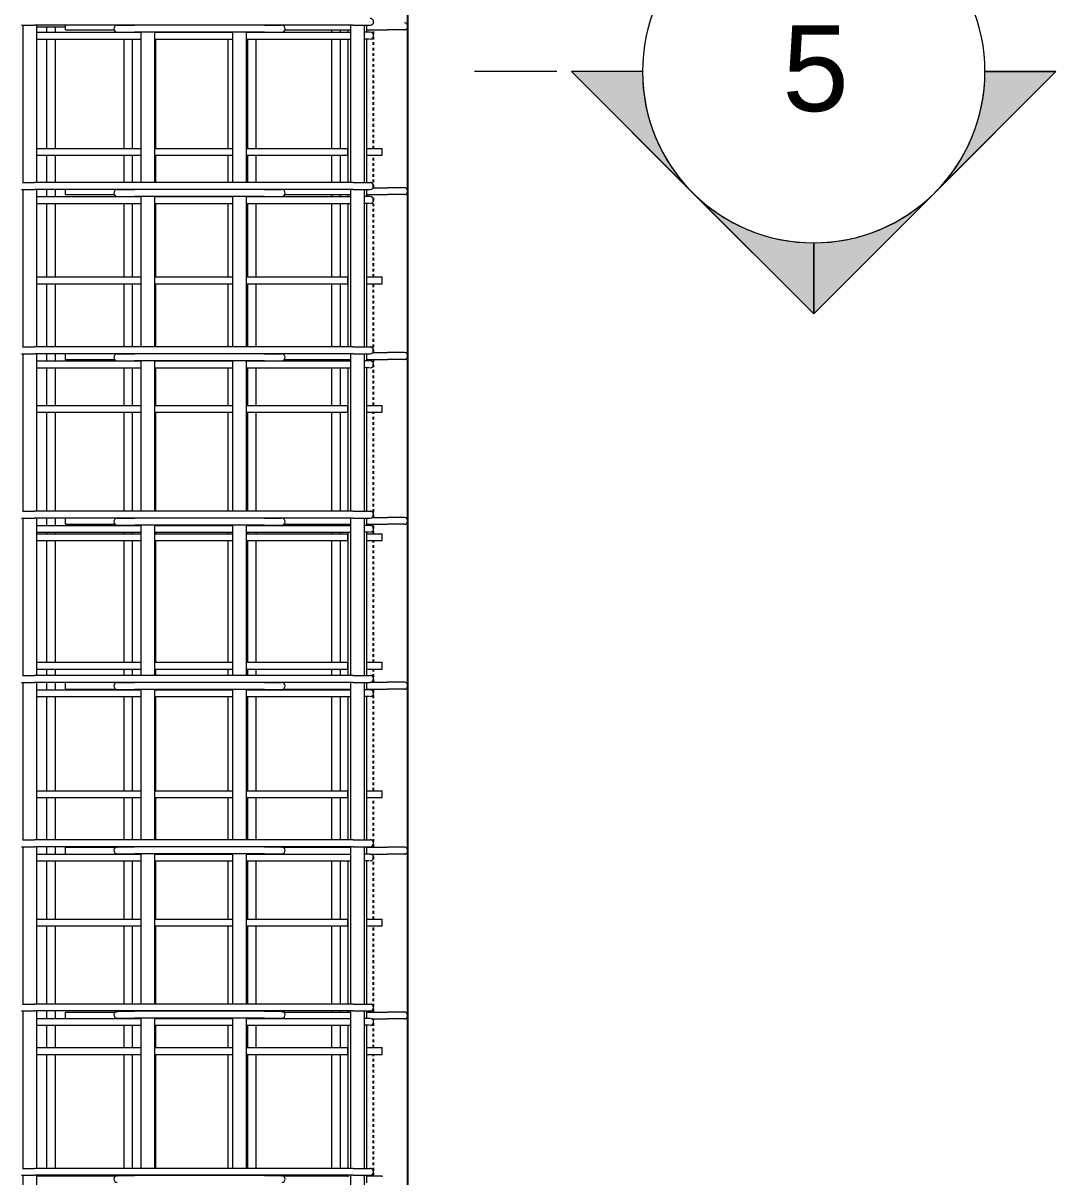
# Model space of a CAD drawing. Header units: millimetres. Extents: x -8986 to 3673, y -4076 to 6166.
# Drawn here: x -5438 to -4232, y 441 to 1789 of the extents above; entities that cross this region are included whole.
import ezdxf

# ---------------------------------------------------------------- set-up
doc = ezdxf.new("R2010")
doc.units = ezdxf.units.MM
doc.linetypes.add('Dash', pattern=[6.36, 3.18, -3.18])
for name, color, linetype, lineweight in [('A-WALL', 113, 'Continuous', 25), ('A-WALL-HDLN', 110, 'Dash', 25), ('G-ANNO-SYMB', 111, 'Continuous', 9), ('S-RBAR', 171, 'Continuous', 18)]:
    doc.layers.add(name, color=color, linetype=linetype, lineweight=lineweight)
doc.styles.add('Arial', font='arial.ttf', dxfattribs={"height": 100})

# ---------------------------------------------------------------- blocks, each defined once
blk = doc.blocks.new('Detail View - M_Section Head - Filled SHOP DWG-1002450-Elevation Front 1')
at = {"layer": 'G-ANNO-SYMB'}
h = blk.add_hatch(color=256, dxfattribs=at)
edge = h.paths.add_edge_path()
edge.add_line((-4956.3, 3722.1), (-4873.5, 3722.1))
edge.add_arc((-4673.5, 3722.1), 200, 180, 225)
edge.add_line((-4814.9, 3580.7), (-4956.3, 3722.1))
h = blk.add_hatch(color=256, dxfattribs=at)
edge = h.paths.add_edge_path()
edge.add_line((-4390.6, 3722.1), (-4532.1, 3580.7))
edge.add_arc((-4673.5, 3722.1), 200, 315, 360)
edge.add_line((-4473.5, 3722.1), (-4390.6, 3722.1))
h = blk.add_hatch(color=256, dxfattribs=at)
edge = h.paths.add_edge_path()
edge.add_line((-4673.5, 3439.3), (-4814.9, 3580.7))
edge.add_arc((-4673.5, 3722.1), 200, 225, 270)
edge.add_line((-4673.5, 3522.1), (-4673.5, 3439.3))
h = blk.add_hatch(color=256, dxfattribs=at)
edge = h.paths.add_edge_path()
edge.add_line((-4673.5, 3439.3), (-4673.5, 3522.1))
edge.add_arc((-4673.5, 3722.1), 200, 270, 315)
edge.add_line((-4532.1, 3580.7), (-4673.5, 3439.3))
for p, q in [((-4673.5, 3439.3), (-4956.3, 3722.1)), ((-4873.5, 3722.1), (-4956.3, 3722.1)), ((-4956.3, 3722.1), (-4814.9, 3580.7)), ((-4873.5, 3722.1), (-4956.3, 3722.1)), ((-4673.5, 3439.3), (-4390.6, 3722.1)), ((-4532.1, 3580.7), (-4390.6, 3722.1)), ((-4473.5, 3722.1), (-4390.6, 3722.1)), ((-4390.6, 3722.1), (-4473.5, 3722.1)), ((-4814.9, 3580.7), (-4673.5, 3439.3)), ((-4673.5, 3439.3), (-4532.1, 3580.7)), ((-4673.5, 3522.1), (-4673.5, 3439.3)), ((-4673.5, 3439.3), (-4673.5, 3522.1))]:
    blk.add_line(p, q, dxfattribs=at)
for start, end in [(360, 180), (180, 360), (180, 225), (315, 0), (225, 270), (270, 315)]:
    blk.add_arc((-4673.5, 3722.1), 200, start, end, dxfattribs=at)

msp = doc.modelspace()

# ---------------------------------------------------------------- linework, layer by layer
at = {"layer": 'A-WALL'}
msp.add_line((-4988.80383, -1395), (-4988.80383, 3660), dxfattribs=at)
at = {"layer": 'A-WALL-HDLN'}
for p, q in [((-5028.80383, 1642.31034), (-5028.80383, 1781)), ((-5028.80383, 1596.5), (-5028.80383, 1634.31034)), ((-5028.80383, 1492.34483), (-5028.80383, 1588.5)), ((-5028.80383, 1404), (-5028.80383, 1484.34483)), ((-5028.80383, 1342.37931), (-5028.80383, 1396)), ((-5028.80383, 1211.5), (-5028.80383, 1334.37931)), ((-5028.80383, 1192.41379), (-5028.80383, 1203.5)), ((-5028.80383, 1042.44828), (-5028.80383, 1184.41379)), ((-5028.80383, 1019), (-5028.80383, 1034.44828)), ((-5028.80383, 892.48276), (-5028.80383, 1011)), ((-5028.80383, 826.5), (-5028.80383, 884.48276)), ((-5028.80383, 742.51724), (-5028.80383, 818.5)), ((-5028.80383, 634), (-5028.80383, 734.51724)), ((-5028.80383, 592.55172), (-5028.80383, 626)), ((-5028.80383, 442.58621), (-5028.80383, 584.55172))]:
    msp.add_line(p, q, dxfattribs=at)
at = {"layer": 'G-ANNO-SYMB'}
msp.add_line((-4814.8691, 1732.096), (-4911.12451, 1732.096), dxfattribs=at)
at = {"layer": 'S-RBAR'}
for p, q in [((-5440.17735, 1786.26882), (-5437.5966, 1786.26882)), ((-5438.19661, 1602.43643), (-5438.19661, 1786.26882)), ((-5437.72163, 1786.26882), (-5424.80383, 1786.26882)), ((-5052.80383, 1786.26882), (-5424.80383, 1786.26882)), ((-5422.19661, 1602.43643), (-5422.19661, 1786.26882)), ((-5422.19661, 1784.27586), (-5388.80383, 1784.27586)), ((-5410.33233, 1778.0385), (-5410.33233, 1784.27586)), ((-5400.33233, 1778.0385), (-5400.33233, 1784.27586)), ((-5388.80383, 1781), (-5388.80383, 1786.26882)), ((-5388.80383, 1781), (-5331.91094, 1781)), ((-5328.19784, 1786.15084), (-5308.19784, 1786.15084)), ((-5156.19784, 1786.15084), (-5308.19784, 1786.15084)), ((-5156.19784, 1786.15084), (-5142.05571, 1786.15084)), ((-5142.05571, 1786.15084), (-5136.87933, 1786.15084)), ((-5136.23873, 1786.15084), (-5136.19784, 1786.15084)), ((-5132.48474, 1781), (-5055.41105, 1781)), ((-5077.46797, 1778.0385), (-5077.46797, 1781)), ((-5067.46797, 1778.0385), (-5067.46797, 1781)), ((-5058.59657, 1778.0385), (-5058.59657, 1781)), ((-5055.41105, 1602.43643), (-5055.41105, 1786.26882)), ((-5052.80383, 1786.26882), (-5032.80383, 1786.26882)), ((-5039.41105, 1602.43643), (-5039.41105, 1786.26882)), ((-5036.80383, 1778.0385), (-5036.80383, 1786.26882)), ((-5036.80383, 1781), (-5012.80383, 1781)), ((-4992.80383, 1781), (-5012.80383, 1781)), ((-5422.19661, 1778.0385), (-5300.20383, 1778.0385)), ((-5422.19661, 1770.0385), (-5300.20383, 1770.0385)), ((-5410.33233, 1642.31034), (-5410.33233, 1770.0385)), ((-5400.33233, 1642.31034), (-5400.33233, 1770.0385)), ((-5328.19784, 1778.15084), (-5308.19784, 1778.15084)), ((-5320.31349, 1642.31034), (-5320.31349, 1770.0385)), ((-5310.31349, 1642.31034), (-5310.31349, 1770.0385)), ((-5156.19784, 1778.15084), (-5308.19784, 1778.15084)), ((-5300.20383, 1602.43643), (-5300.20383, 1778.15084)), ((-5284.20383, 1602.43643), (-5284.20383, 1778.15084)), ((-5284.20383, 1778.0385), (-5193.40383, 1778.0385)), ((-5284.20383, 1770.0385), (-5193.40383, 1770.0385)), ((-5283.08708, 1642.31034), (-5283.08708, 1770.0385)), ((-5198.89073, 1642.31034), (-5198.89073, 1770.0385)), ((-5193.40383, 1602.43643), (-5193.40383, 1778.15084)), ((-5177.40383, 1602.43643), (-5177.40383, 1778.15084)), ((-5177.40383, 1778.0385), (-5055.41105, 1778.0385)), ((-5177.40383, 1770.0385), (-5055.41105, 1770.0385)), ((-5175.84182, 1642.31034), (-5175.84182, 1770.0385)), ((-5165.84182, 1642.31034), (-5165.84182, 1770.0385)), ((-5156.19784, 1778.15084), (-5143.28004, 1778.15084)), ((-5143.40508, 1778.15084), (-5140.82432, 1778.15084)), ((-5140.92924, 1778.15084), (-5136.19784, 1778.15084)), ((-5077.46797, 1642.31034), (-5077.46797, 1770.0385)), ((-5067.46797, 1642.31034), (-5067.46797, 1770.0385)), ((-5058.59657, 1602.43643), (-5058.59657, 1770.0385)), ((-5038.66169, 1770.0385), (-5039.3174, 1770.0385)), ((-5032.80383, 1778.0385), (-5038.93482, 1778.0385)), ((-5033.48531, 1770.0385), (-5038.66169, 1770.0385)), ((-5036.80383, 1602.43643), (-5036.80383, 1770.0385)), ((-5422.19661, 1642.31034), (-5300.20383, 1642.31034)), ((-5422.19661, 1634.31034), (-5300.20383, 1634.31034)), ((-5410.33233, 1602.43643), (-5410.33233, 1634.31034)), ((-5400.33233, 1602.43643), (-5400.33233, 1634.31034)), ((-5320.31349, 1602.43643), (-5320.31349, 1634.31034)), ((-5310.31349, 1602.43643), (-5310.31349, 1634.31034)), ((-5284.20383, 1642.31034), (-5193.40383, 1642.31034)), ((-5284.20383, 1634.31034), (-5193.40383, 1634.31034)), ((-5283.08708, 1602.43643), (-5283.08708, 1634.31034)), ((-5198.89073, 1602.43643), (-5198.89073, 1634.31034)), ((-5177.40383, 1642.31034), (-5058.80383, 1642.31034)), ((-5177.40383, 1634.31034), (-5058.80383, 1634.31034)), ((-5175.84182, 1602.43643), (-5175.84182, 1634.31034)), ((-5165.84182, 1602.43643), (-5165.84182, 1634.31034)), ((-5077.46797, 1602.43643), (-5077.46797, 1634.31034)), ((-5067.46797, 1602.43643), (-5067.46797, 1634.31034)), ((-5058.80383, 1634.31034), (-5058.80383, 1642.31034)), ((-5036.80383, 1642.31034), (-5018.80383, 1642.31034)), ((-5036.80383, 1634.31034), (-5018.80383, 1634.31034)), ((-5018.80383, 1634.31034), (-5018.80383, 1642.31034)), ((-5440.17735, 1594.43643), (-5437.5966, 1594.43643)), ((-5438.94597, 1602.43643), (-5424.80383, 1602.43643)), ((-5438.19661, 1410.60405), (-5438.19661, 1594.43643)), ((-5437.72163, 1594.43643), (-5424.80383, 1594.43643)), ((-5052.80383, 1602.43643), (-5424.80383, 1602.43643)), ((-5052.80383, 1594.43643), (-5424.80383, 1594.43643)), ((-5422.19661, 1410.60405), (-5422.19661, 1594.43643)), ((-5410.33233, 1586.12416), (-5410.33233, 1594.43643)), ((-5400.33233, 1586.12416), (-5400.33233, 1594.43643)), ((-5388.80383, 1588.5), (-5388.80383, 1594.43643)), ((-5328.19784, 1594.29266), (-5308.19784, 1594.29266)), ((-5156.19784, 1594.29266), (-5308.19784, 1594.29266)), ((-5156.19784, 1594.29266), (-5142.05571, 1594.29266)), ((-5142.05571, 1594.29266), (-5136.87933, 1594.29266)), ((-5136.23873, 1594.29266), (-5136.19784, 1594.29266)), ((-5055.41105, 1410.60405), (-5055.41105, 1594.43643)), ((-5052.80383, 1602.43643), (-5032.80383, 1602.43643)), ((-5052.80383, 1594.43643), (-5032.80383, 1594.43643)), ((-5039.41105, 1410.60405), (-5039.41105, 1594.43643)), ((-5036.80383, 1586.12416), (-5036.80383, 1594.43643)), ((-5029.63161, 1596.5), (-5012.80383, 1596.5)), ((-4992.80383, 1596.5), (-5012.80383, 1596.5)), ((-5422.19661, 1586.12416), (-5300.20383, 1586.12416)), ((-5422.19661, 1578.12416), (-5300.20383, 1578.12416)), ((-5410.33233, 1492.34483), (-5410.33233, 1578.12416)), ((-5400.33233, 1492.34483), (-5400.33233, 1578.12416)), ((-5388.80383, 1588.5), (-5331.48038, 1588.5)), ((-5328.19784, 1586.29266), (-5308.19784, 1586.29266)), ((-5320.31349, 1492.34483), (-5320.31349, 1578.12416)), ((-5310.31349, 1492.34483), (-5310.31349, 1578.12416)), ((-5156.19784, 1586.29266), (-5308.19784, 1586.29266)), ((-5300.20383, 1410.60405), (-5300.20383, 1586.29266)), ((-5284.20383, 1410.60405), (-5284.20383, 1586.29266)), ((-5284.20383, 1586.12416), (-5193.40383, 1586.12416)), ((-5284.20383, 1578.12416), (-5193.40383, 1578.12416)), ((-5283.08708, 1492.34483), (-5283.08708, 1578.12416)), ((-5198.89073, 1492.34483), (-5198.89073, 1578.12416)), ((-5193.40383, 1410.60405), (-5193.40383, 1586.29266)), ((-5177.40383, 1410.60405), (-5177.40383, 1586.29266)), ((-5177.40383, 1586.12416), (-5055.41105, 1586.12416)), ((-5177.40383, 1578.12416), (-5055.41105, 1578.12416)), ((-5175.84182, 1492.34483), (-5175.84182, 1578.12416)), ((-5165.84182, 1492.34483), (-5165.84182, 1578.12416)), ((-5156.19784, 1586.29266), (-5143.28004, 1586.29266)), ((-5143.40508, 1586.29266), (-5140.82432, 1586.29266)), ((-5140.92924, 1586.29266), (-5136.19784, 1586.29266)), ((-5132.9153, 1588.5), (-5055.41105, 1588.5)), ((-5077.46797, 1586.12416), (-5077.46797, 1588.5)), ((-5077.46797, 1492.34483), (-5077.46797, 1578.12416)), ((-5067.46797, 1586.12416), (-5067.46797, 1588.5)), ((-5067.46797, 1492.34483), (-5067.46797, 1578.12416)), ((-5058.59657, 1586.12416), (-5058.59657, 1588.5)), ((-5058.59657, 1410.60405), (-5058.59657, 1578.12416)), ((-5038.66169, 1578.12416), (-5039.3174, 1578.12416)), ((-5032.80383, 1586.12416), (-5038.93482, 1586.12416)), ((-5033.48531, 1578.12416), (-5038.66169, 1578.12416)), ((-5036.80383, 1588.5), (-5012.80383, 1588.5)), ((-5036.80383, 1410.60405), (-5036.80383, 1578.12416)), ((-4992.80383, 1588.5), (-5012.80383, 1588.5)), ((-5422.19661, 1492.34483), (-5300.20383, 1492.34483)), ((-5422.19661, 1484.34483), (-5300.20383, 1484.34483)), ((-5410.33233, 1410.60405), (-5410.33233, 1484.34483)), ((-5400.33233, 1410.60405), (-5400.33233, 1484.34483)), ((-5320.31349, 1410.60405), (-5320.31349, 1484.34483)), ((-5310.31349, 1410.60405), (-5310.31349, 1484.34483)), ((-5284.20383, 1492.34483), (-5193.40383, 1492.34483)), ((-5284.20383, 1484.34483), (-5193.40383, 1484.34483)), ((-5283.08708, 1410.60405), (-5283.08708, 1484.34483)), ((-5198.89073, 1410.60405), (-5198.89073, 1484.34483)), ((-5177.40383, 1492.34483), (-5058.80383, 1492.34483)), ((-5177.40383, 1484.34483), (-5058.80383, 1484.34483)), ((-5175.84182, 1410.60405), (-5175.84182, 1484.34483)), ((-5165.84182, 1410.60405), (-5165.84182, 1484.34483)), ((-5077.46797, 1410.60405), (-5077.46797, 1484.34483)), ((-5067.46797, 1410.60405), (-5067.46797, 1484.34483)), ((-5058.80383, 1484.34483), (-5058.80383, 1492.34483)), ((-5036.80383, 1492.34483), (-5018.80383, 1492.34483)), ((-5036.80383, 1484.34483), (-5018.80383, 1484.34483)), ((-5018.80383, 1484.34483), (-5018.80383, 1492.34483)), ((-5440.17735, 1402.60405), (-5437.5966, 1402.60405)), ((-5438.94597, 1410.60405), (-5424.80383, 1410.60405)), ((-5438.19661, 1218.77166), (-5438.19661, 1402.60405)), ((-5437.72163, 1402.60405), (-5424.80383, 1402.60405)), ((-5052.80383, 1410.60405), (-5424.80383, 1410.60405)), ((-5052.80383, 1402.60405), (-5424.80383, 1402.60405)), ((-5422.19661, 1218.77166), (-5422.19661, 1402.60405)), ((-5410.33233, 1394.20982), (-5410.33233, 1402.60405)), ((-5400.33233, 1394.20982), (-5400.33233, 1402.60405)), ((-5388.80383, 1396), (-5388.80383, 1402.60405)), ((-5328.19784, 1402.43449), (-5308.19784, 1402.43449)), ((-5156.19784, 1402.43449), (-5308.19784, 1402.43449)), ((-5156.19784, 1402.43449), (-5142.05571, 1402.43449)), ((-5142.05571, 1402.43449), (-5136.87933, 1402.43449)), ((-5136.23873, 1402.43449), (-5136.19784, 1402.43449)), ((-5055.41105, 1218.77166), (-5055.41105, 1402.60405)), ((-5052.80383, 1410.60405), (-5032.80383, 1410.60405)), ((-5052.80383, 1402.60405), (-5032.80383, 1402.60405)), ((-5039.41105, 1218.77166), (-5039.41105, 1402.60405)), ((-5036.80383, 1394.20982), (-5036.80383, 1402.60405)), ((-5030.14389, 1404), (-5012.80383, 1404)), ((-4992.80383, 1404), (-5012.80383, 1404)), ((-5422.19661, 1394.20982), (-5300.20383, 1394.20982)), ((-5388.80383, 1396), (-5330.98789, 1396)), ((-5328.19784, 1394.43449), (-5308.19784, 1394.43449)), ((-5156.19784, 1394.43449), (-5308.19784, 1394.43449)), ((-5300.20383, 1218.77166), (-5300.20383, 1394.43449)), ((-5284.20383, 1218.77166), (-5284.20383, 1394.43449)), ((-5284.20383, 1394.20982), (-5193.40383, 1394.20982)), ((-5193.40383, 1218.77166), (-5193.40383, 1394.43449)), ((-5177.40383, 1218.77166), (-5177.40383, 1394.43449)), ((-5177.40383, 1394.20982), (-5055.41105, 1394.20982)), ((-5156.19784, 1394.43449), (-5143.28004, 1394.43449)), ((-5143.40508, 1394.43449), (-5140.82432, 1394.43449)), ((-5140.92924, 1394.43449), (-5136.19784, 1394.43449)), ((-5133.40779, 1396), (-5055.41105, 1396)), ((-5077.46797, 1394.20982), (-5077.46797, 1396)), ((-5067.46797, 1394.20982), (-5067.46797, 1396)), ((-5058.59657, 1394.20982), (-5058.59657, 1396)), ((-5032.80383, 1394.20982), (-5038.93482, 1394.20982)), ((-5036.80383, 1396), (-5012.80383, 1396)), ((-4992.80383, 1396), (-5012.80383, 1396)), ((-5422.19661, 1386.20982), (-5300.20383, 1386.20982)), ((-5410.33233, 1342.37931), (-5410.33233, 1386.20982)), ((-5400.33233, 1342.37931), (-5400.33233, 1386.20982)), ((-5320.31349, 1342.37931), (-5320.31349, 1386.20982)), ((-5310.31349, 1342.37931), (-5310.31349, 1386.20982)), ((-5284.20383, 1386.20982), (-5193.40383, 1386.20982)), ((-5283.08708, 1342.37931), (-5283.08708, 1386.20982)), ((-5198.89073, 1342.37931), (-5198.89073, 1386.20982)), ((-5177.40383, 1386.20982), (-5055.41105, 1386.20982)), ((-5175.84182, 1342.37931), (-5175.84182, 1386.20982)), ((-5165.84182, 1342.37931), (-5165.84182, 1386.20982)), ((-5077.46797, 1342.37931), (-5077.46797, 1386.20982)), ((-5067.46797, 1342.37931), (-5067.46797, 1386.20982)), ((-5058.59657, 1218.77166), (-5058.59657, 1386.20982)), ((-5038.66169, 1386.20982), (-5039.3174, 1386.20982)), ((-5033.48531, 1386.20982), (-5038.66169, 1386.20982)), ((-5036.80383, 1218.77166), (-5036.80383, 1386.20982)), ((-5422.19661, 1342.37931), (-5300.20383, 1342.37931)), ((-5422.19661, 1334.37931), (-5300.20383, 1334.37931)), ((-5410.33233, 1218.77166), (-5410.33233, 1334.37931)), ((-5400.33233, 1218.77166), (-5400.33233, 1334.37931)), ((-5320.31349, 1218.77166), (-5320.31349, 1334.37931)), ((-5310.31349, 1218.77166), (-5310.31349, 1334.37931)), ((-5284.20383, 1342.37931), (-5193.40383, 1342.37931)), ((-5284.20383, 1334.37931), (-5193.40383, 1334.37931)), ((-5283.08708, 1218.77166), (-5283.08708, 1334.37931)), ((-5198.89073, 1218.77166), (-5198.89073, 1334.37931)), ((-5177.40383, 1342.37931), (-5058.80383, 1342.37931)), ((-5177.40383, 1334.37931), (-5058.80383, 1334.37931)), ((-5175.84182, 1218.77166), (-5175.84182, 1334.37931)), ((-5165.84182, 1218.77166), (-5165.84182, 1334.37931)), ((-5077.46797, 1218.77166), (-5077.46797, 1334.37931)), ((-5067.46797, 1218.77166), (-5067.46797, 1334.37931)), ((-5058.80383, 1334.37931), (-5058.80383, 1342.37931)), ((-5036.80383, 1342.37931), (-5018.80383, 1342.37931)), ((-5036.80383, 1334.37931), (-5018.80383, 1334.37931)), ((-5018.80383, 1334.37931), (-5018.80383, 1342.37931)), ((-5438.94597, 1218.77166), (-5424.80383, 1218.77166)), ((-5052.80383, 1218.77166), (-5424.80383, 1218.77166)), ((-5052.80383, 1218.77166), (-5032.80383, 1218.77166)), ((-5440.17735, 1210.77166), (-5437.5966, 1210.77166)), ((-5438.19661, 1026.93928), (-5438.19661, 1210.77166)), ((-5437.72163, 1210.77166), (-5424.80383, 1210.77166)), ((-5052.80383, 1210.77166), (-5424.80383, 1210.77166)), ((-5422.19661, 1026.93928), (-5422.19661, 1210.77166)), ((-5422.19661, 1202.29548), (-5300.20383, 1202.29548)), ((-5410.33233, 1202.29548), (-5410.33233, 1210.77166)), ((-5400.33233, 1202.29548), (-5400.33233, 1210.77166)), ((-5388.80383, 1203.5), (-5388.80383, 1210.77166)), ((-5388.80383, 1203.5), (-5330.4954, 1203.5)), ((-5328.19784, 1210.57631), (-5308.19784, 1210.57631)), ((-5328.19784, 1202.57631), (-5308.19784, 1202.57631)), ((-5156.19784, 1210.57631), (-5308.19784, 1210.57631)), ((-5156.19784, 1202.57631), (-5308.19784, 1202.57631)), ((-5300.20383, 1026.93928), (-5300.20383, 1202.57631)), ((-5284.20383, 1026.93928), (-5284.20383, 1202.57631)), ((-5284.20383, 1202.29548), (-5193.40383, 1202.29548)), ((-5193.40383, 1026.93928), (-5193.40383, 1202.57631)), ((-5177.40383, 1026.93928), (-5177.40383, 1202.57631)), ((-5177.40383, 1202.29548), (-5055.41105, 1202.29548)), ((-5156.19784, 1210.57631), (-5142.05571, 1210.57631)), ((-5156.19784, 1202.57631), (-5143.28004, 1202.57631)), ((-5143.40508, 1202.57631), (-5140.82432, 1202.57631)), ((-5142.05571, 1210.57631), (-5136.87933, 1210.57631)), ((-5140.92924, 1202.57631), (-5136.19784, 1202.57631)), ((-5136.23873, 1210.57631), (-5136.19784, 1210.57631)), ((-5133.90028, 1203.5), (-5055.41105, 1203.5)), ((-5077.46797, 1202.29548), (-5077.46797, 1203.5)), ((-5067.46797, 1202.29548), (-5067.46797, 1203.5)), ((-5058.59657, 1202.29548), (-5058.59657, 1203.5)), ((-5055.41105, 1026.93928), (-5055.41105, 1210.77166)), ((-5052.80383, 1210.77166), (-5032.80383, 1210.77166)), ((-5039.41105, 1026.93928), (-5039.41105, 1210.77166)), ((-5032.80383, 1202.29548), (-5038.93482, 1202.29548)), ((-5036.80383, 1202.29548), (-5036.80383, 1210.77166)), ((-5036.80383, 1203.5), (-5012.80383, 1203.5)), ((-5030.65617, 1211.5), (-5012.80383, 1211.5)), ((-4992.80383, 1211.5), (-5012.80383, 1211.5)), ((-4992.80383, 1203.5), (-5012.80383, 1203.5)), ((-5422.19661, 1194.29548), (-5300.20383, 1194.29548)), ((-5422.19661, 1192.41379), (-5300.20383, 1192.41379)), ((-5410.33233, 1192.41379), (-5410.33233, 1194.29548)), ((-5400.33233, 1192.41379), (-5400.33233, 1194.29548)), ((-5320.31349, 1192.41379), (-5320.31349, 1194.29548)), ((-5310.31349, 1192.41379), (-5310.31349, 1194.29548)), ((-5284.20383, 1194.29548), (-5193.40383, 1194.29548)), ((-5284.20383, 1192.41379), (-5193.40383, 1192.41379)), ((-5283.08708, 1192.41379), (-5283.08708, 1194.29548)), ((-5198.89073, 1192.41379), (-5198.89073, 1194.29548)), ((-5177.40383, 1194.29548), (-5055.41105, 1194.29548)), ((-5177.40383, 1192.41379), (-5058.80383, 1192.41379)), ((-5175.84182, 1192.41379), (-5175.84182, 1194.29548)), ((-5165.84182, 1192.41379), (-5165.84182, 1194.29548)), ((-5077.46797, 1192.41379), (-5077.46797, 1194.29548)), ((-5067.46797, 1192.41379), (-5067.46797, 1194.29548)), ((-5058.80383, 1184.41379), (-5058.80383, 1192.41379)), ((-5058.59657, 1026.93928), (-5058.59657, 1194.29548)), ((-5038.66169, 1194.29548), (-5039.3174, 1194.29548)), ((-5033.48531, 1194.29548), (-5038.66169, 1194.29548)), ((-5036.80383, 1026.93928), (-5036.80383, 1194.29548)), ((-5036.80383, 1192.41379), (-5018.80383, 1192.41379)), ((-5018.80383, 1184.41379), (-5018.80383, 1192.41379)), ((-5422.19661, 1184.41379), (-5300.20383, 1184.41379)), ((-5410.33233, 1042.44828), (-5410.33233, 1184.41379)), ((-5400.33233, 1042.44828), (-5400.33233, 1184.41379)), ((-5320.31349, 1042.44828), (-5320.31349, 1184.41379)), ((-5310.31349, 1042.44828), (-5310.31349, 1184.41379)), ((-5284.20383, 1184.41379), (-5193.40383, 1184.41379)), ((-5283.08708, 1042.44828), (-5283.08708, 1184.41379)), ((-5198.89073, 1042.44828), (-5198.89073, 1184.41379)), ((-5177.40383, 1184.41379), (-5058.80383, 1184.41379)), ((-5175.84182, 1042.44828), (-5175.84182, 1184.41379)), ((-5165.84182, 1042.44828), (-5165.84182, 1184.41379)), ((-5077.46797, 1042.44828), (-5077.46797, 1184.41379)), ((-5067.46797, 1042.44828), (-5067.46797, 1184.41379)), ((-5036.80383, 1184.41379), (-5018.80383, 1184.41379)), ((-5422.19661, 1042.44828), (-5300.20383, 1042.44828)), ((-5284.20383, 1042.44828), (-5193.40383, 1042.44828)), ((-5177.40383, 1042.44828), (-5058.80383, 1042.44828)), ((-5058.80383, 1034.44828), (-5058.80383, 1042.44828)), ((-5036.80383, 1042.44828), (-5018.80383, 1042.44828)), ((-5018.80383, 1034.44828), (-5018.80383, 1042.44828)), ((-5438.94597, 1026.93928), (-5424.80383, 1026.93928)), ((-5052.80383, 1026.93928), (-5424.80383, 1026.93928)), ((-5422.19661, 1034.44828), (-5300.20383, 1034.44828)), ((-5410.33233, 1026.93928), (-5410.33233, 1034.44828)), ((-5400.33233, 1026.93928), (-5400.33233, 1034.44828)), ((-5320.31349, 1026.93928), (-5320.31349, 1034.44828)), ((-5310.31349, 1026.93928), (-5310.31349, 1034.44828)), ((-5284.20383, 1034.44828), (-5193.40383, 1034.44828)), ((-5283.08708, 1026.93928), (-5283.08708, 1034.44828)), ((-5198.89073, 1026.93928), (-5198.89073, 1034.44828)), ((-5177.40383, 1034.44828), (-5058.80383, 1034.44828)), ((-5175.84182, 1026.93928), (-5175.84182, 1034.44828)), ((-5165.84182, 1026.93928), (-5165.84182, 1034.44828)), ((-5077.46797, 1026.93928), (-5077.46797, 1034.44828)), ((-5067.46797, 1026.93928), (-5067.46797, 1034.44828)), ((-5052.80383, 1026.93928), (-5032.80383, 1026.93928)), ((-5036.80383, 1034.44828), (-5018.80383, 1034.44828)), ((-5440.17735, 1018.93928), (-5437.5966, 1018.93928)), ((-5438.19661, 835.10689), (-5438.19661, 1018.93928)), ((-5437.72163, 1018.93928), (-5424.80383, 1018.93928)), ((-5052.80383, 1018.93928), (-5424.80383, 1018.93928)), ((-5422.19661, 835.10689), (-5422.19661, 1018.93928)), ((-5410.33233, 1010.38114), (-5410.33233, 1018.93928)), ((-5400.33233, 1010.38114), (-5400.33233, 1018.93928)), ((-5388.80383, 1011), (-5388.80383, 1018.93928)), ((-5388.80383, 1011), (-5329.58455, 1011)), ((-5328.19784, 1018.71814), (-5308.19784, 1018.71814)), ((-5328.19784, 1010.71814), (-5308.19784, 1010.71814)), ((-5156.19784, 1018.71814), (-5308.19784, 1018.71814)), ((-5156.19784, 1010.71814), (-5308.19784, 1010.71814)), ((-5300.20383, 835.10689), (-5300.20383, 1010.71814)), ((-5284.20383, 835.10689), (-5284.20383, 1010.71814)), ((-5193.40383, 835.10689), (-5193.40383, 1010.71814)), ((-5177.40383, 835.10689), (-5177.40383, 1010.71814)), ((-5156.19784, 1018.71814), (-5142.05571, 1018.71814)), ((-5156.19784, 1010.71814), (-5143.28004, 1010.71814)), ((-5143.40508, 1010.71814), (-5140.82432, 1010.71814)), ((-5142.05571, 1018.71814), (-5136.87933, 1018.71814)), ((-5140.92924, 1010.71814), (-5136.19784, 1010.71814)), ((-5136.23873, 1018.71814), (-5136.19784, 1018.71814)), ((-5134.81114, 1011), (-5055.41105, 1011)), ((-5077.46797, 1010.38114), (-5077.46797, 1011)), ((-5067.46797, 1010.38114), (-5067.46797, 1011)), ((-5058.59657, 1010.38114), (-5058.59657, 1011)), ((-5055.41105, 835.10689), (-5055.41105, 1018.93928)), ((-5052.80383, 1018.93928), (-5032.80383, 1018.93928)), ((-5039.41105, 835.10689), (-5039.41105, 1018.93928)), ((-5036.80383, 1010.38114), (-5036.80383, 1018.93928)), ((-5036.80383, 1011), (-5012.80383, 1011)), ((-5032.34258, 1019), (-5012.80383, 1019)), ((-4992.80383, 1019), (-5012.80383, 1019)), ((-4992.80383, 1011), (-5012.80383, 1011)), ((-5422.19661, 1010.38114), (-5300.20383, 1010.38114)), ((-5422.19661, 1002.38114), (-5300.20383, 1002.38114)), ((-5410.33233, 892.48276), (-5410.33233, 1002.38114)), ((-5400.33233, 892.48276), (-5400.33233, 1002.38114)), ((-5320.31349, 892.48276), (-5320.31349, 1002.38114)), ((-5310.31349, 892.48276), (-5310.31349, 1002.38114)), ((-5284.20383, 1010.38114), (-5193.40383, 1010.38114)), ((-5284.20383, 1002.38114), (-5193.40383, 1002.38114)), ((-5283.08708, 892.48276), (-5283.08708, 1002.38114)), ((-5198.89073, 892.48276), (-5198.89073, 1002.38114)), ((-5177.40383, 1010.38114), (-5055.41105, 1010.38114)), ((-5177.40383, 1002.38114), (-5055.41105, 1002.38114)), ((-5175.84182, 892.48276), (-5175.84182, 1002.38114)), ((-5165.84182, 892.48276), (-5165.84182, 1002.38114)), ((-5077.46797, 892.48276), (-5077.46797, 1002.38114)), ((-5067.46797, 892.48276), (-5067.46797, 1002.38114)), ((-5058.59657, 835.10689), (-5058.59657, 1002.38114)), ((-5038.66169, 1002.38114), (-5039.3174, 1002.38114)), ((-5032.80383, 1010.38114), (-5038.93482, 1010.38114)), ((-5033.48531, 1002.38114), (-5038.66169, 1002.38114)), ((-5036.80383, 835.10689), (-5036.80383, 1002.38114)), ((-5422.19661, 892.48276), (-5300.20383, 892.48276)), ((-5284.20383, 892.48276), (-5193.40383, 892.48276)), ((-5177.40383, 892.48276), (-5058.80383, 892.48276)), ((-5058.80383, 884.48276), (-5058.80383, 892.48276)), ((-5036.80383, 892.48276), (-5018.80383, 892.48276)), ((-5018.80383, 884.48276), (-5018.80383, 892.48276)), ((-5422.19661, 884.48276), (-5300.20383, 884.48276)), ((-5410.33233, 835.10689), (-5410.33233, 884.48276)), ((-5400.33233, 835.10689), (-5400.33233, 884.48276)), ((-5320.31349, 835.10689), (-5320.31349, 884.48276)), ((-5310.31349, 835.10689), (-5310.31349, 884.48276)), ((-5284.20383, 884.48276), (-5193.40383, 884.48276)), ((-5283.08708, 835.10689), (-5283.08708, 884.48276)), ((-5198.89073, 835.10689), (-5198.89073, 884.48276)), ((-5177.40383, 884.48276), (-5058.80383, 884.48276)), ((-5175.84182, 835.10689), (-5175.84182, 884.48276)), ((-5165.84182, 835.10689), (-5165.84182, 884.48276)), ((-5077.46797, 835.10689), (-5077.46797, 884.48276)), ((-5067.46797, 835.10689), (-5067.46797, 884.48276)), ((-5036.80383, 884.48276), (-5018.80383, 884.48276)), ((-5440.17735, 827.10689), (-5437.5966, 827.10689)), ((-5438.94597, 835.10689), (-5424.80383, 835.10689)), ((-5438.19661, 643.2745), (-5438.19661, 827.10689)), ((-5437.72163, 827.10689), (-5424.80383, 827.10689)), ((-5052.80383, 835.10689), (-5424.80383, 835.10689)), ((-5052.80383, 827.10689), (-5424.80383, 827.10689)), ((-5422.19661, 643.2745), (-5422.19661, 827.10689)), ((-5410.33233, 818.4668), (-5410.33233, 827.10689)), ((-5400.33233, 818.4668), (-5400.33233, 827.10689)), ((-5388.80383, 826.5), (-5329.7731, 826.5)), ((-5388.80383, 818.5), (-5388.80383, 826.5)), ((-5329.20367, 826.5), (-5328.13195, 826.5)), ((-5328.19784, 826.85996), (-5308.19784, 826.85996)), ((-5156.19784, 826.85996), (-5308.19784, 826.85996)), ((-5156.19784, 826.85996), (-5142.05571, 826.85996)), ((-5142.05571, 826.85996), (-5136.87933, 826.85996)), ((-5136.26374, 826.5), (-5135.19201, 826.5)), ((-5136.23873, 826.85996), (-5136.19784, 826.85996)), ((-5134.62259, 826.5), (-5055.41105, 826.5)), ((-5077.46797, 826.5), (-5077.46797, 827.10689)), ((-5067.46797, 826.5), (-5067.46797, 827.10689)), ((-5058.59657, 826.5), (-5058.59657, 827.10689)), ((-5055.41105, 643.2745), (-5055.41105, 827.10689)), ((-5052.80383, 835.10689), (-5032.80383, 835.10689)), ((-5052.80383, 827.10689), (-5032.80383, 827.10689)), ((-5039.41105, 643.2745), (-5039.41105, 827.10689)), ((-5036.80383, 818.4668), (-5036.80383, 827.10689)), ((-5036.80383, 826.5), (-5012.80383, 826.5)), ((-4992.80383, 826.5), (-5012.80383, 826.5)), ((-5422.19661, 818.4668), (-5300.20383, 818.4668)), ((-5422.19661, 810.4668), (-5300.20383, 810.4668)), ((-5410.33233, 742.51724), (-5410.33233, 810.4668)), ((-5400.33233, 742.51724), (-5400.33233, 810.4668)), ((-5328.19784, 818.85996), (-5308.19784, 818.85996)), ((-5320.31349, 742.51724), (-5320.31349, 810.4668)), ((-5310.31349, 742.51724), (-5310.31349, 810.4668)), ((-5156.19784, 818.85996), (-5308.19784, 818.85996)), ((-5300.20383, 643.2745), (-5300.20383, 818.85996)), ((-5284.20383, 643.2745), (-5284.20383, 818.85996)), ((-5284.20383, 818.4668), (-5193.40383, 818.4668)), ((-5284.20383, 810.4668), (-5193.40383, 810.4668)), ((-5283.08708, 742.51724), (-5283.08708, 810.4668)), ((-5198.89073, 742.51724), (-5198.89073, 810.4668)), ((-5193.40383, 643.2745), (-5193.40383, 818.85996)), ((-5177.40383, 643.2745), (-5177.40383, 818.85996)), ((-5177.40383, 818.4668), (-5055.41105, 818.4668)), ((-5177.40383, 810.4668), (-5055.41105, 810.4668)), ((-5175.84182, 742.51724), (-5175.84182, 810.4668)), ((-5165.84182, 742.51724), (-5165.84182, 810.4668)), ((-5156.19784, 818.85996), (-5143.28004, 818.85996)), ((-5143.40508, 818.85996), (-5140.82432, 818.85996)), ((-5140.92924, 818.85996), (-5136.19784, 818.85996)), ((-5077.46797, 742.51724), (-5077.46797, 810.4668)), ((-5067.46797, 742.51724), (-5067.46797, 810.4668)), ((-5058.59657, 643.2745), (-5058.59657, 810.4668)), ((-5038.66169, 810.4668), (-5039.3174, 810.4668)), ((-5032.80383, 818.4668), (-5038.93482, 818.4668)), ((-5033.48531, 810.4668), (-5038.66169, 810.4668)), ((-5036.80383, 643.2745), (-5036.80383, 810.4668)), ((-5032.80383, 818.5), (-5012.80383, 818.5)), ((-4992.80383, 818.5), (-5012.80383, 818.5)), ((-5422.19661, 742.51724), (-5300.20383, 742.51724)), ((-5284.20383, 742.51724), (-5193.40383, 742.51724)), ((-5177.40383, 742.51724), (-5058.80383, 742.51724)), ((-5058.80383, 734.51724), (-5058.80383, 742.51724)), ((-5036.80383, 742.51724), (-5018.80383, 742.51724)), ((-5018.80383, 734.51724), (-5018.80383, 742.51724)), ((-5422.19661, 734.51724), (-5300.20383, 734.51724)), ((-5410.33233, 643.2745), (-5410.33233, 734.51724)), ((-5400.33233, 643.2745), (-5400.33233, 734.51724)), ((-5320.31349, 643.2745), (-5320.31349, 734.51724)), ((-5310.31349, 643.2745), (-5310.31349, 734.51724)), ((-5284.20383, 734.51724), (-5193.40383, 734.51724)), ((-5283.08708, 643.2745), (-5283.08708, 734.51724)), ((-5198.89073, 643.2745), (-5198.89073, 734.51724)), ((-5177.40383, 734.51724), (-5058.80383, 734.51724)), ((-5175.84182, 643.2745), (-5175.84182, 734.51724)), ((-5165.84182, 643.2745), (-5165.84182, 734.51724)), ((-5077.46797, 643.2745), (-5077.46797, 734.51724)), ((-5067.46797, 643.2745), (-5067.46797, 734.51724)), ((-5036.80383, 734.51724), (-5018.80383, 734.51724)), ((-5440.17735, 635.2745), (-5437.5966, 635.2745)), ((-5438.94597, 643.2745), (-5424.80383, 643.2745)), ((-5438.19661, 451.44212), (-5438.19661, 635.2745)), ((-5437.72163, 635.2745), (-5424.80383, 635.2745)), ((-5052.80383, 643.2745), (-5424.80383, 643.2745)), ((-5052.80383, 635.2745), (-5424.80383, 635.2745)), ((-5422.19661, 451.44212), (-5422.19661, 635.2745)), ((-5410.33233, 626.55246), (-5410.33233, 635.2745)), ((-5400.33233, 626.55246), (-5400.33233, 635.2745)), ((-5388.80383, 634), (-5330.55533, 634)), ((-5388.80383, 626.55246), (-5388.80383, 634)), ((-5329.11918, 634), (-5328.19784, 634)), ((-5328.19784, 635.00179), (-5308.19784, 635.00179)), ((-5156.19784, 635.00179), (-5308.19784, 635.00179)), ((-5156.19784, 635.00179), (-5142.05571, 635.00179)), ((-5142.05571, 635.00179), (-5136.87933, 635.00179)), ((-5136.23873, 635.00179), (-5136.19784, 635.00179)), ((-5136.19784, 634), (-5135.27651, 634)), ((-5133.84035, 634), (-5055.41105, 634)), ((-5077.46797, 634), (-5077.46797, 635.2745)), ((-5067.46797, 634), (-5067.46797, 635.2745)), ((-5058.59657, 634), (-5058.59657, 635.2745)), ((-5055.41105, 451.44212), (-5055.41105, 635.2745)), ((-5052.80383, 643.2745), (-5032.80383, 643.2745)), ((-5052.80383, 635.2745), (-5032.80383, 635.2745)), ((-5039.41105, 451.44212), (-5039.41105, 635.2745)), ((-5036.80383, 626.55246), (-5036.80383, 635.2745)), ((-5036.80383, 634), (-5012.80383, 634)), ((-4992.80383, 634), (-5012.80383, 634)), ((-5422.19661, 626.55246), (-5300.20383, 626.55246)), ((-5328.19784, 627.00179), (-5308.19784, 627.00179)), ((-5156.19784, 627.00179), (-5308.19784, 627.00179)), ((-5300.20383, 451.44212), (-5300.20383, 627.00179)), ((-5284.20383, 451.44212), (-5284.20383, 627.00179)), ((-5284.20383, 626.55246), (-5193.40383, 626.55246)), ((-5193.40383, 451.44212), (-5193.40383, 627.00179)), ((-5177.40383, 451.44212), (-5177.40383, 627.00179)), ((-5177.40383, 626.55246), (-5055.41105, 626.55246)), ((-5156.19784, 627.00179), (-5143.28004, 627.00179)), ((-5143.40508, 627.00179), (-5140.82432, 627.00179)), ((-5140.92924, 627.00179), (-5136.19784, 627.00179)), ((-5032.80383, 626.55246), (-5038.93482, 626.55246)), ((-5030.80383, 626), (-5012.80383, 626)), ((-4992.80383, 626), (-5012.80383, 626)), ((-5422.19661, 618.55246), (-5300.20383, 618.55246)), ((-5410.33233, 592.55172), (-5410.33233, 618.55246)), ((-5400.33233, 592.55172), (-5400.33233, 618.55246)), ((-5320.31349, 592.55172), (-5320.31349, 618.55246)), ((-5310.31349, 592.55172), (-5310.31349, 618.55246)), ((-5284.20383, 618.55246), (-5193.40383, 618.55246)), ((-5283.08708, 592.55172), (-5283.08708, 618.55246)), ((-5198.89073, 592.55172), (-5198.89073, 618.55246)), ((-5177.40383, 618.55246), (-5055.41105, 618.55246)), ((-5175.84182, 592.55172), (-5175.84182, 618.55246)), ((-5165.84182, 592.55172), (-5165.84182, 618.55246)), ((-5077.46797, 592.55172), (-5077.46797, 618.55246)), ((-5067.46797, 592.55172), (-5067.46797, 618.55246)), ((-5058.59657, 451.44212), (-5058.59657, 618.55246)), ((-5038.66169, 618.55246), (-5039.3174, 618.55246)), ((-5033.48531, 618.55246), (-5038.66169, 618.55246)), ((-5036.80383, 451.44212), (-5036.80383, 618.55246)), ((-5422.19661, 592.55172), (-5300.20383, 592.55172)), ((-5422.19661, 584.55172), (-5300.20383, 584.55172)), ((-5410.33233, 451.44212), (-5410.33233, 584.55172)), ((-5400.33233, 451.44212), (-5400.33233, 584.55172)), ((-5320.31349, 451.44212), (-5320.31349, 584.55172)), ((-5310.31349, 451.44212), (-5310.31349, 584.55172)), ((-5284.20383, 592.55172), (-5193.40383, 592.55172)), ((-5284.20383, 584.55172), (-5193.40383, 584.55172)), ((-5283.08708, 451.44212), (-5283.08708, 584.55172)), ((-5198.89073, 451.44212), (-5198.89073, 584.55172)), ((-5177.40383, 592.55172), (-5058.80383, 592.55172)), ((-5177.40383, 584.55172), (-5058.80383, 584.55172)), ((-5175.84182, 451.44212), (-5175.84182, 584.55172)), ((-5165.84182, 451.44212), (-5165.84182, 584.55172)), ((-5077.46797, 451.44212), (-5077.46797, 584.55172)), ((-5067.46797, 451.44212), (-5067.46797, 584.55172)), ((-5058.80383, 584.55172), (-5058.80383, 592.55172)), ((-5036.80383, 592.55172), (-5018.80383, 592.55172)), ((-5036.80383, 584.55172), (-5018.80383, 584.55172)), ((-5018.80383, 584.55172), (-5018.80383, 592.55172)), ((-5438.94597, 451.44212), (-5424.80383, 451.44212)), ((-5052.80383, 451.44212), (-5424.80383, 451.44212)), ((-5052.80383, 451.44212), (-5032.80383, 451.44212)), ((-5440.17735, 443.44212), (-5437.5966, 443.44212)), ((-5438.19661, 304.81048), (-5438.19661, 443.44212)), ((-5437.72163, 443.44212), (-5424.80383, 443.44212)), ((-5052.80383, 443.44212), (-5424.80383, 443.44212)), ((-5422.19661, 304.81048), (-5422.19661, 443.44212)), ((-5422.19661, 442.58621), (-5330.19784, 442.58621)), ((-5410.33233, 442.58621), (-5410.33233, 443.44212)), ((-5400.33233, 442.58621), (-5400.33233, 443.44212)), ((-5329.17768, 442.58621), (-5328.09581, 442.58621)), ((-5328.19784, 443.14361), (-5308.19784, 443.14361)), ((-5156.19784, 443.14361), (-5308.19784, 443.14361)), ((-5156.19784, 443.14361), (-5142.05571, 443.14361)), ((-5142.05571, 443.14361), (-5136.87933, 443.14361)), ((-5136.29988, 442.58621), (-5135.21801, 442.58621)), ((-5136.23873, 443.14361), (-5136.19784, 443.14361)), ((-5134.19784, 442.58621), (-5058.80383, 442.58621)), ((-5077.46797, 442.58621), (-5077.46797, 443.44212)), ((-5067.46797, 442.58621), (-5067.46797, 443.44212)), ((-5058.80383, 441.5), (-5058.80383, 442.58621)), ((-5058.59657, 441.5), (-5058.59657, 443.44212)), ((-5055.41105, 304.81048), (-5055.41105, 443.44212)), ((-5052.80383, 443.44212), (-5032.80383, 443.44212)), ((-5039.41105, 304.81048), (-5039.41105, 443.44212)), ((-5036.80383, 434.63811), (-5036.80383, 443.44212)), ((-5036.80383, 442.58621), (-5018.80383, 442.58621)), ((-5018.80383, 441.5), (-5018.80383, 442.58621))]:
    msp.add_line(p, q, dxfattribs=at)
for centre, start, end in [((-5032.80383, 1790.26882), 270, 90), ((-5328.19784, 1782.15084), 90, 270), ((-5328.19784, 1782.15084), 196.79680688, 240), ((-5136.19784, 1782.15084), 270, 90), ((-5136.19784, 1782.15084), 270, 90), ((-5136.19784, 1782.15084), 300, 343.20319312), ((-4992.80383, 1785), 270, 90), ((-4992.80383, 1785), 270, 285), ((-4992.80383, 1785), 15, 60), ((-4992.80383, 1785), 300, 345), ((-5032.80383, 1774.0385), 270, 90), ((-5328.19784, 1590.29266), 90, 270), ((-5136.19784, 1590.29266), 270, 90), ((-5136.19784, 1590.29266), 270, 90), ((-5032.80383, 1598.43643), 75, 90), ((-5032.80383, 1598.43643), 270, 90), ((-5032.80383, 1598.43643), 15, 60), ((-5032.80383, 1598.43643), 330.98834732, 345), ((-4992.80383, 1592.5), 270, 90), ((-4992.80383, 1592.5), 15, 60), ((-4992.80383, 1592.5), 300, 345), ((-5328.19784, 1590.29266), 210, 240), ((-5136.19784, 1590.29266), 300, 330), ((-5032.80383, 1582.12416), 270, 90), ((-4992.80383, 1592.5), 270, 285), ((-5328.19784, 1398.43449), 90, 270), ((-5136.19784, 1398.43449), 270, 90), ((-5136.19784, 1398.43449), 270, 90), ((-5032.80383, 1406.60405), 75, 90), ((-5032.80383, 1406.60405), 270, 90), ((-5032.80383, 1406.60405), 15, 60), ((-5032.80383, 1406.60405), 319.06274145, 345), ((-4992.80383, 1400), 270, 90), ((-4992.80383, 1400), 15, 60), ((-5328.19784, 1398.43449), 225, 240), ((-5136.19784, 1398.43449), 300, 315), ((-5032.80383, 1390.20982), 270, 90), ((-4992.80383, 1400), 270, 285), ((-4992.80383, 1400), 300, 345), ((-5032.80383, 1214.77166), 75, 90), ((-5032.80383, 1214.77166), 270, 90), ((-5032.80383, 1214.77166), 15, 60), ((-5032.80383, 1214.77166), 315, 345), ((-5328.19784, 1206.57631), 90, 270), ((-5136.19784, 1206.57631), 270, 90), ((-5136.19784, 1206.57631), 270, 90), ((-5032.80383, 1198.29548), 270, 90), ((-4992.80383, 1207.5), 270, 90), ((-4992.80383, 1207.5), 270, 285), ((-4992.80383, 1207.5), 15, 60), ((-4992.80383, 1207.5), 300, 345), ((-5032.80383, 1022.93928), 75, 90), ((-5032.80383, 1022.93928), 270, 90), ((-5032.80383, 1022.93928), 15, 60), ((-5328.19784, 1014.71814), 90, 270), ((-5136.19784, 1014.71814), 270, 90), ((-5136.19784, 1014.71814), 270, 90), ((-5032.80383, 1022.93928), 300, 345), ((-4992.80383, 1015), 270, 90), ((-4992.80383, 1015), 270, 285), ((-4992.80383, 1015), 15, 60), ((-4992.80383, 1015), 300, 345), ((-5032.80383, 1006.38114), 270, 90), ((-5328.19784, 822.85996), 90, 270), ((-5328.19784, 822.85996), 90, 105), ((-5136.19784, 822.85996), 270, 90), ((-5136.19784, 822.85996), 75, 90), ((-5136.19784, 822.85996), 270, 90), ((-5032.80383, 831.10689), 75, 90), ((-5032.80383, 831.10689), 270, 90), ((-5032.80383, 831.10689), 15, 60), ((-5032.80383, 831.10689), 300, 345), ((-4992.80383, 822.5), 270, 90), ((-4992.80383, 822.5), 15, 60), ((-5032.80383, 814.4668), 270, 90), ((-4992.80383, 822.5), 270, 285), ((-4992.80383, 822.5), 300, 345), ((-5328.19784, 631.00179), 90, 270), ((-5328.19784, 631.00179), 120, 130.99359379), ((-5328.19784, 631.00179), 90, 105), ((-5136.19784, 631.00179), 270, 90), ((-5136.19784, 631.00179), 75, 90), ((-5136.19784, 631.00179), 270, 90), ((-5136.19784, 631.00179), 49.00640621, 60), ((-5032.80383, 639.2745), 75, 90), ((-5032.80383, 639.2745), 270, 90), ((-5032.80383, 639.2745), 15, 60), ((-5032.80383, 639.2745), 300, 345), ((-4992.80383, 630), 270, 90), ((-4992.80383, 630), 15, 60), ((-5032.80383, 622.55246), 270, 90), ((-4992.80383, 630), 270, 285), ((-4992.80383, 630), 300, 345), ((-5032.80383, 447.44212), 75, 90), ((-5032.80383, 447.44212), 270, 90), ((-5032.80383, 447.44212), 15, 60), ((-5032.80383, 447.44212), 300, 345), ((-5328.19784, 439.14361), 90, 270), ((-5328.19784, 439.14361), 90, 105), ((-5136.19784, 439.14361), 270, 90), ((-5136.19784, 439.14361), 75, 90), ((-5136.19784, 439.14361), 270, 90)]:
    msp.add_arc(centre, 4, start, end, dxfattribs=at)

# ---------------------------------------------------------------- block references
at = {"layer": 'G-ANNO-SYMB'}
msp.add_blockref('Detail View - M_Section Head - Filled SHOP DWG-1002450-Elevation Front 1', (158.61951, -1990), dxfattribs=at)

# ---------------------------------------------------------------- texts
at = {"layer": 'G-ANNO-SYMB', "insert": (-4551.56058, 1785.92985), "char_height": 100, "width": 96.2025, "attachment_point": 1, "style": 'Arial'}
msp.add_mtext('5', dxfattribs=at)

doc.saveas('drawing.dxf')
